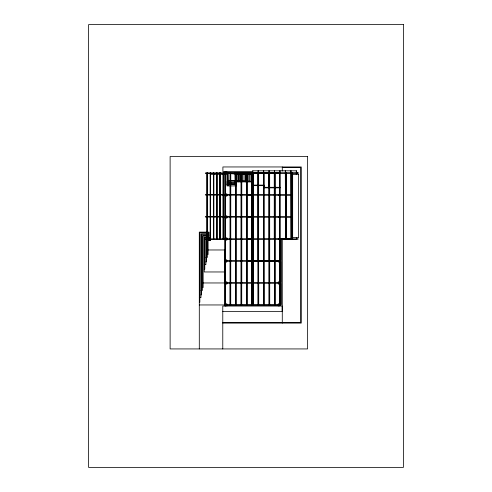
<?xml version="1.0" encoding="UTF-8"?>
<svg xmlns="http://www.w3.org/2000/svg" width="492" height="492" viewBox="0 0 492 492"><rect width="100%" height="100%" fill="white"/><g stroke="black" fill="none" stroke-linecap="round" stroke-linejoin="round"><path stroke-width="0.74" d="M292.23 172.987L292.266 239.014M298.017 173L205.287 173.141L298.072 173.055M282.279 167.501L300.692 167.501L300.692 322.543L222.778 322.543M252.587 171.628L222.901 171.628L222.901 166.954L301.245 166.954L301.245 323.096L222.778 323.096M225.238 172.483L226.886 172.483M252.587 172.452L280.077 172.452M225.238 172.587L226.886 172.587M296.553 172.729L298.072 172.729L298.072 173.276L296.553 173.276M253.448 173L226.966 173L226.966 185.921L236.092 185.921L236.092 181.523M257.894 173L258.669 173M263.392 173L264.167 173L264.167 282.962M268.89 173L269.665 173L269.721 304.954L268.952 304.954L268.952 282.962M280.016 173L279.425 173L279.425 238.977L296.571 238.977L296.571 237.445M292.617 173L292.02 173L292.02 238.977M225.238 173.418L226.886 173.418M225.238 173.522L226.886 173.522M253.14 173.553L268.804 173.553L268.804 187.298L263.995 187.298L263.995 185.097M280.077 173.553L269.358 173.553L269.358 187.298L280.077 187.298M225.238 174.1L226.886 174.1L226.886 171.905L225.238 171.905L225.238 284.062L226.886 284.062L226.886 281.861L225.238 281.861M210.57 174.377L225.096 174.377L225.096 171.628M292.451 174.377L298.644 174.377M226.966 181.8L246.541 181.855M247.365 181.855L252.587 181.855M226.966 182.901L236.092 182.901M226.966 183.172L236.092 183.172M226.966 184.272L236.092 184.272M226.966 184.549L236.092 184.549M253.14 185.097L263.269 185.097M253.14 185.65L263.448 185.65M252.587 187.846L253.14 187.846M264.204 187.846L280.077 187.846M225.238 193.897L226.886 193.897L226.886 196.093L225.238 196.093M225.238 194.469L226.886 194.469M225.238 194.58L226.886 194.58M292.672 194.857L205.287 194.857L292.672 195.133M224.789 194.992L225.564 194.992M230.01 194.992L230.785 194.992M235.508 194.992L236.283 194.992M241.006 194.992L241.781 194.992M246.504 194.992L253.448 194.992M257.894 194.992L258.669 194.992M263.392 194.992L264.167 194.992M268.89 194.992L269.665 194.992M274.253 194.992L275.163 194.992M279.425 194.992L280.016 194.992M285.834 194.992L286.424 194.992M292.02 194.992L292.617 194.992M225.238 195.404L226.886 195.404M225.238 195.515L226.886 195.515M225.238 215.883L226.886 215.883L226.886 218.085L225.238 218.085M225.238 216.462L226.886 216.462M225.238 216.572L226.886 216.572M292.672 216.849L205.287 216.849L292.672 217.126M224.789 216.984L225.564 216.984M230.01 216.984L230.785 216.984M235.508 216.984L236.283 216.984M241.006 216.984L241.781 216.984M246.504 216.984L253.448 216.984M257.894 216.984L258.669 216.984M263.392 216.984L264.167 216.984M268.89 216.984L269.665 216.984M274.253 216.984L275.163 216.984M279.425 216.984L280.016 216.984M285.834 216.984L286.424 216.984M292.02 216.984L292.617 216.984M225.238 217.396L226.886 217.396M225.238 217.507L226.886 217.507M208.94 232.655L199.85 232.655L199.85 302.186L199.297 302.186M208.94 233.755L200.951 233.755L200.951 297.623L199.297 297.605M208.94 234.303L201.499 234.303L201.499 294.856L200.951 294.856M208.94 235.404L202.599 235.404L202.599 290.292L200.951 290.292M208.94 235.951L203.147 235.951L203.147 287.531L202.599 287.531M208.94 237.052L204.248 237.052L204.248 271.965L225.096 271.965M208.94 237.605L204.795 237.605L204.795 269.204L204.248 269.204M210.57 237.605L209.887 237.605L209.887 240.354M292.451 237.605L298.644 237.605L298.552 174.377M225.238 237.876L226.886 237.876L226.886 240.078L225.238 240.078M225.238 238.454L226.886 238.454M225.238 238.565L226.886 238.565M208.94 238.7L205.896 238.7L205.896 264.635L204.248 264.635M296.553 238.7L298.072 238.7L298.072 239.253L279.874 239.253M292.672 238.841L205.287 239.112L292.672 239.112L292.66 172.864M224.789 238.977L225.564 238.977M230.01 238.977L230.785 238.977M235.508 238.977L236.283 238.977M241.006 238.977L241.781 238.977M246.504 238.977L253.448 238.977M257.894 238.977L258.669 238.977M263.392 238.977L264.167 238.977M268.89 238.977L269.665 238.977M275.163 238.977L274.253 238.977L274.253 173L275.163 173L275.163 282.962M208.94 239.253L206.449 239.253L206.449 261.873L205.896 261.873M225.238 239.389L226.886 239.389M279.942 239.389L278.288 239.389L278.288 238.565L279.942 238.841M225.238 239.499L226.886 239.499M280.901 239.524L281.455 239.524L281.455 260.422L280.901 260.422L280.901 261.516L281.455 261.516L281.455 282.408L280.901 282.408L280.901 283.509L281.455 283.509L281.455 304.4L280.901 304.4L280.901 306.049L282.156 306.049L282.156 311.547L222.778 311.547M210.57 240.354L207.544 240.354L207.544 257.304L205.896 257.304M207.544 249.973L225.096 249.973L225.096 262.07L226.75 262.07L226.75 259.868L225.096 259.868M207.544 254.542L208.098 254.542L208.098 240.625L210.57 240.625L210.588 172.864M225.096 260.446L226.75 260.446M225.096 260.557L226.75 260.557M279.53 260.557L278.429 260.834M225.096 260.834L280.077 260.834M224.789 260.969L225.564 260.969M230.01 260.969L230.785 260.969M235.508 260.969L236.283 260.969M241.006 260.969L241.781 260.969M246.504 260.969L280.385 260.969M225.096 261.104L280.077 261.104M252.587 261.246L280.077 261.246M225.096 261.381L226.75 261.381M278.429 261.381L279.53 261.492L278.429 261.492L278.429 261.104M225.096 261.492L226.75 261.492M278.429 262.07L279.53 262.07M279.942 281.861L278.288 281.861L278.288 284.062L279.942 284.062M225.238 282.439L226.886 282.439M278.288 282.439L279.942 282.439M225.238 282.549L226.886 282.549M278.288 282.549L279.942 282.549M280.077 282.82L225.096 282.82L225.096 306.049M202.599 282.962L225.564 282.962M230.785 282.962L229.955 282.962L229.955 304.954L230.73 304.954L230.785 173M236.283 282.962L235.453 282.962L235.453 304.954L236.228 304.954L236.283 173M240.951 282.962L241.781 282.962L241.781 173M247.279 282.962L246.449 282.962L246.449 304.954L247.224 304.954M252.501 282.962L251.67 282.962L251.67 304.954L252.445 304.954L252.501 173M253.503 282.962L252.673 282.962L252.673 173M257.894 282.962L258.724 282.962L258.724 304.954L257.956 304.954M263.392 282.962L264.222 282.962L264.222 304.954L263.454 304.954L263.472 170.804M269.721 282.962L268.89 282.962L268.915 170.804M274.388 282.962L275.219 282.962L275.219 304.954L274.45 304.954L274.358 170.804M279.616 282.962L280.446 282.962L280.446 304.954L279.671 304.954L279.585 173M225.096 283.097L280.077 283.097M225.238 283.374L226.886 283.374M278.288 283.374L279.942 283.374M225.238 283.484L226.886 283.484M278.288 283.484L279.942 283.484M279.942 303.853L278.288 303.853L278.288 306.049M225.238 304.431L226.886 304.431M278.288 304.431L279.942 304.431M225.238 304.542L226.886 304.542M278.288 304.542L279.942 304.542M225.096 304.812L280.077 304.812M199.297 304.954L225.508 304.954L225.564 173L224.272 173L223.725 174.377M253.503 304.954L252.728 304.954L252.728 282.962M225.096 305.089L280.077 305.089M225.238 305.366L226.886 305.366M278.288 305.366L279.942 305.366M225.238 305.477L226.886 305.477M278.288 305.477L279.942 305.477M245.779 174.211L227.778 173.492L245.772 174.488M247.101 174.266L251.221 174.432M247.089 174.543L251.215 174.709M245.779 181.087L227.778 180.367L245.772 181.363M247.101 181.142L251.221 181.302M247.089 181.413L251.215 181.579M296.571 174.648L296.571 170.804L252.587 170.804L252.587 261.104M296.295 170.804L296.295 174.648M292.506 174.377L292.506 237.605M292.451 173L292.451 238.977M291.073 170.804L291.073 238.429L290.797 170.804M286.424 238.977L286.424 173L285.834 173L285.834 238.977M286.264 173L286.264 238.977M285.993 173L285.993 238.977M285.575 170.804L285.575 238.429L285.298 170.804M282.279 166.954L282.279 171.038M282.279 238.903L282.279 323.096M280.385 238.977L280.385 282.962M280.077 170.804L280.077 306.049L222.778 306.049L222.778 348.933M279.942 172.864L278.288 172.587L278.288 173.418L279.942 173.141M279.942 194.857L278.288 194.58L278.288 195.404L279.942 195.133M279.942 216.849L278.288 216.572L278.288 217.396L279.942 217.126M279.942 304.585L279.942 306.049M279.8 170.804L279.856 238.977M274.856 172.864L274.856 305.089M274.684 173L274.684 238.977M274.634 170.804L274.628 173.141M274.634 238.811L274.634 260.969M269.358 282.82L269.358 305.089M269.29 173L269.327 304.954M269.192 170.804L269.192 260.969M263.847 282.962L263.86 305.089M263.749 170.804L263.792 282.962M258.651 172.864L258.651 283.097M258.306 170.804L258.362 305.089M258.029 170.804L258.029 260.969M257.894 172.864L257.894 305.089M253.466 172.864L253.466 305.089M253.054 173L253.109 304.954M252.863 170.804L252.863 260.969M252.125 173L252.125 282.962M252.107 173L252.052 304.954M251.707 172.864L251.707 283.097M250.938 173L250.938 181.855M249.567 173L249.567 181.855M248.189 173L248.189 181.855M247.285 172.864L247.285 305.089M246.879 173L246.818 305.089M246.523 172.864L246.523 283.097M245.717 173L245.717 181.855M245.44 173L245.44 181.855M244.069 173L244.069 181.855M242.691 173L242.691 181.855M241.726 282.962L241.726 304.954L240.951 304.954L241.006 173M241.406 173L241.387 282.962M241.32 172.864L241.32 181.855M241.32 282.82L241.32 305.089M240.219 173L240.219 181.855M239.942 173L239.942 181.855M238.841 173L238.841 181.855M238.571 173L238.571 181.855M237.193 173L237.193 181.855M235.822 172.864L235.822 305.089M235.508 173L235.508 282.962M235.268 173L235.268 185.638L234.992 173M230.391 173L230.41 282.962M230.324 282.82L230.324 305.089M230.01 173L230.01 282.962M228.067 173L228.067 185.638L227.79 173M226.886 306.049L226.886 303.853L225.238 303.853L225.238 306.049M225.096 262.267L225.096 282.236M224.789 173L224.789 282.962M224.733 282.962L224.733 304.954M223.485 172.864L223.485 238.841M223.368 172.864L223.368 238.841M223.214 172.864L223.214 238.841M223.104 172.864L223.104 238.841M220.262 172.864L220.262 238.841M220.145 172.864L220.145 238.841M219.992 172.864L219.992 238.841M219.875 172.864L219.875 238.841M217.033 172.864L217.033 238.841M216.923 172.864L216.923 238.841M216.769 172.864L216.769 238.841M216.652 172.864L216.652 238.841M213.811 172.864L213.811 238.841M213.694 172.864L213.694 238.841M213.54 172.864L213.54 238.841M213.43 172.864L213.43 238.841M210.471 172.864L210.471 238.841M210.318 172.864L210.318 238.841M210.201 172.864L210.201 238.841M208.94 240.625L208.94 232.107L199.297 232.107L199.297 348.933M207.36 172.864L207.36 238.841M207.243 172.864L207.243 238.841M207.095 172.864L207.095 238.841M206.978 172.864L206.978 238.841M403.403 24.6L88.597 24.6L88.597 467.4L403.403 467.4L403.403 24.6M307.568 156.511L170.121 156.511L170.121 348.933L307.568 348.933L307.568 156.511"/></g></svg>
